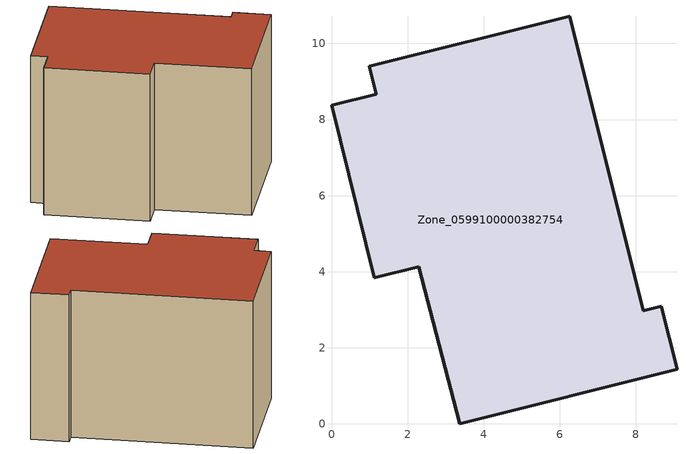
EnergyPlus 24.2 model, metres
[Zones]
Zone_0599100000382754
 floor ground (C_G): 2.29,4.13 1.12,3.85 0,8.37 1.18,8.66 0.99,9.4 6.26,10.72 8.2,2.97 8.67,3.09 9.08,1.44 3.37,0 z0
 wall outside (C_F): 1.12,3.85 2.29,4.13 3.37,0 9.08,1.44 8.67,3.09 8.2,2.97 6.26,10.72 0.99,9.4 1.18,8.66 0,8.37 1.12,3.85 z0:6.94
 roof outside (C_R): 1.18,8.66 0,8.37 1.12,3.85 2.29,4.13 3.37,0 9.08,1.44 8.67,3.09 8.2,2.97 6.26,10.72 0.99,9.4 z6.94
[BUILDING]
Pand.0599100000382754: North Axis=0; Terrain=City; Loads Convergence Tolerance Value=0.04; Temperature Convergence Tolerance Value=0.4; Solar Distribution=FullExterior; Maximum Number of Warmup Days=25; Minimum Number of Warmup Days=1
[Site:Location]
Rotterdam.The.Hague.AP_ZH_NLD Design_Conditions: Latitude=51.96; Longitude=4.45; Time Zone=1; Elevation=-4.5
[SITE:GROUNDTEMPERATURE:BUILDINGSURFACE]
18, 18, 18, 18, 18, 18, 18, 18, 18, 18, 18, 18
[MATERIAL] Thermal Absorptance=0.9; Solar Absorptance=0.7; Visible Absorptance=0.7
Name | Roughness | Thickness | Conductivity | Density | Specific Heat
G.TC.1992-2005 | MediumSmooth | 0.15 | 0.06 | 540 | 1210
F.TC.1992-2005 | Rough | 0.3 | 0.12 | 1920 | 840
R.TC.1992-2005 | MediumRough | 0.2 | 0.08 | 1500 | 1000
[CONSTRUCTION]
C_G: G.TC.1992-2005
C_F: F.TC.1992-2005
C_R: R.TC.1992-2005
[ZONE]
Zone_0599100000382754: Type=1; Multiplier=1; Ceiling Height=Autocalculate; Volume=Autocalculate; Floor Area=autocalculate; Part of Total Floor Area=Yes
[ZONEINFILTRATION:DESIGNFLOWRATE]
Infil_Zone_0599100000382754: Zone or ZoneList or Space or SpaceList=Zone_0599100000382754; Schedule=AlwaysOn; Design Flow Rate Calculation Method=Flow/Area; Flow Rate per Floor Area=0.0015; Constant Term Coefficient=1; Temperature Term Coefficient=0; Velocity Term Coefficient=0; Velocity Squared Term Coefficient=0
[HVACTEMPLATE:ZONE:IDEALLOADSAIRSYSTEM]
Zone_0599100000382754: Maximum Heating Supply Air Temperature=50; Minimum Cooling Supply Air Temperature=13; Maximum Heating Supply Air Humidity Ratio=0.0156; Minimum Cooling Supply Air Humidity Ratio=0.0077; Heating Limit=NoLimit; Cooling Limit=NoLimit; Dehumidification Control Type=ConstantSensibleHeatRatio; Cooling Sensible Heat Ratio=0.7; Dehumidification Setpoint=60; Humidification Control Type=None; Humidification Setpoint=30; Outdoor Air Method=None; Outdoor Air Flow Rate per Person=0.00944; Outdoor Air Flow Rate per Zone Floor Area=0; Outdoor Air Flow Rate per Zone=0; Demand Controlled Ventilation Type=None; Outdoor Air Economizer Type=NoEconomizer; Heat Recovery Type=None; Sensible Heat Recovery Effectiveness=0.7; Latent Heat Recovery Effectiveness=0.65
[ZONECONTROL:THERMOSTAT]
ThermostatControl_Zone_0599100000382754: Zone or ZoneList=Zone_0599100000382754; Control Type Schedule=DualSetpointControlType; Control 1=Thermostat_Zone_0599100000382754; Temperature Difference Between Cutout And Setpoint=0
[THERMOSTATSETPOINT:DUALSETPOINT]
Thermostat_Zone_0599100000382754: Heating Setpoint Temperature Schedule=HeatingSetpoint_Zone_0599100000382754; Cooling Setpoint Temperature Schedule=CoolingSetpoint_Zone_0599100000382754
[SCHEDULE:COMPACT]
HeatingSetpoint_Zone_0599100000382754: Through: 12/31, For: AllDays, Until: 24:00, 21
CoolingSetpoint_Zone_0599100000382754: Through: 12/31, For: AllDays, Until: 24:00, 24
DualSetpointControlType: Through: 12/31, For: AllDays, Until: 24:00, 4
AlwaysOn: Through: 12/31, For: AllDays, Until: 24:00, 1
